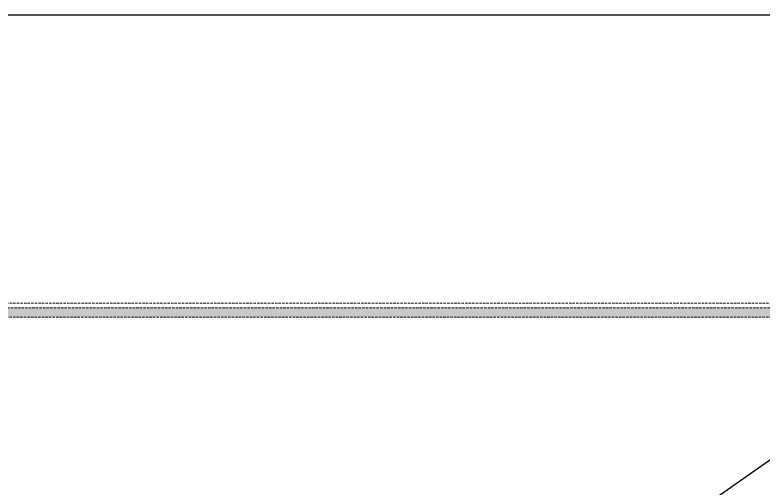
# Model space of a CAD drawing. Header units: millimetres. Extents: x 56222 to 3066687, y -650199 to -121287.
# Drawn here: x 139973.7 to 140286.6, y -185164.9 to -184966.7 of the extents above; entities that cross this region are included whole.
import ezdxf

# ---------------------------------------------------------------- set-up
doc = ezdxf.new("R2010")
doc.units = ezdxf.units.MM
doc.header["$MEASUREMENT"] = 0
doc.linetypes.add('DASHEDX2', pattern=[1.5, 1, -0.5])
for name, color, linetype, lineweight in [('Dimension', 10, 'DASHEDX2', 20), ('FUR1', 22, 'Continuous', 0), ('XX~SLAB ( BEAM )~ ( DIM )', 7, 'Continuous', 9)]:
    doc.layers.add(name, color=color, linetype=linetype, lineweight=lineweight)

msp = doc.modelspace()

# ---------------------------------------------------------------- hatches: boundary and pattern name
at = {"layer": 'Dimension', "true_color": 0xd39e00}
h = msp.add_hatch(color=42, dxfattribs=at)
h.paths.add_polyline_path([(139818.93, -185089.38), (139818.93, -185485.05), (140381.07, -185485.05), (140381.07, -185089.38)])
h.paths.add_polyline_path([(139822.87, -185093.32), (140377.12, -185093.32), (140377.12, -185481.11), (139822.87, -185481.11)], flags=16)

# ---------------------------------------------------------------- linework, layer by layer
at = {"layer": 'Dimension', "color": 42, "true_color": 0xd39e00, "elevation": 0.26}
for points in [[(139816.96, -185087.4), (140383.04, -185087.4), (140383.04, -185487.03), (139816.96, -185487.03)], [(139818.93, -185089.38), (140381.07, -185089.38), (140381.07, -185485.05), (139818.93, -185485.05)], [(139822.87, -185093.32), (140377.12, -185093.32), (140377.12, -185481.11), (139822.87, -185481.11)]]:
    msp.add_lwpolyline(points, close=True, dxfattribs=at)
at = {"layer": 'FUR1', "color": 242, "lineweight": 30, "true_color": 0xcd2027}
msp.add_line((140383.04, -185087.4, 0.26), (139822.87, -185481.11, 0.26), dxfattribs=at)
at = {"layer": 'XX~SLAB ( BEAM )~ ( DIM )', "color": 3, "lineweight": 30}
msp.add_lwpolyline([(139732.46, -184966.74), (142065.68, -184966.74), (142065.68, -185767.3), (139732.46, -185767.3)], close=True, dxfattribs=at)

doc.saveas('drawing.dxf')
